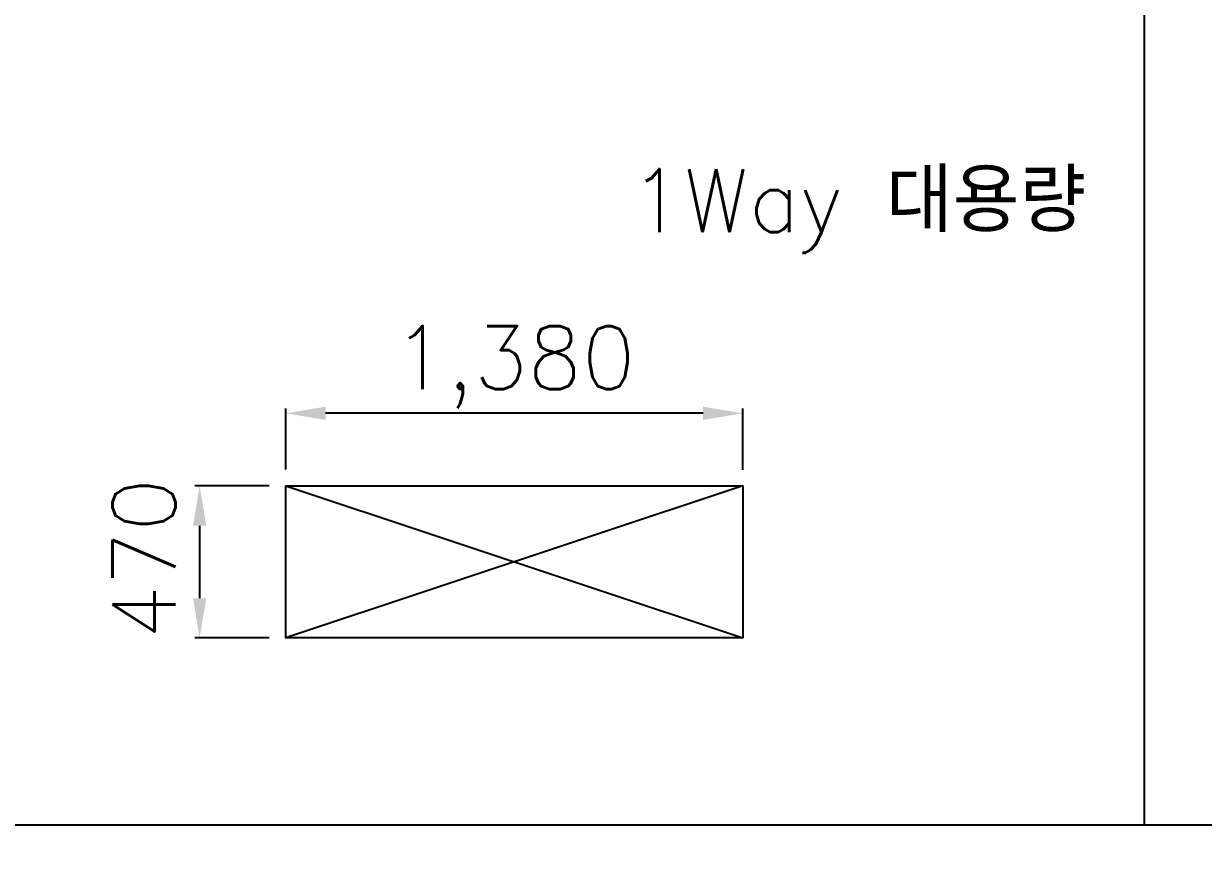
# Model space of a CAD drawing. Header units: millimetres. Extents: x -56261 to 196039, y 9480 to 100001.
# Drawn here: x 32676 to 35110, y 93741 to 95451 of the extents above; entities that cross this region are included whole.
import ezdxf
from ezdxf.enums import TextEntityAlignment as Align

# ---------------------------------------------------------------- set-up
doc = ezdxf.new("R2010")
doc.units = ezdxf.units.MM
doc.set_wipeout_variables(frame=1)
doc.layers.add('SS-TEXT', color=7, linetype='Continuous')
doc.styles.add('DVM_DEFAULT', font='romans.shx', dxfattribs={"bigfont": 'whgtxt.shx'})

# ---------------------------------------------------------------- blocks, each defined once
blk = doc.blocks.new('A$C43DE16F2')
blk.add_wipeout([(0, 14550), (0, 0), (29100, 0), (29100, 14550)]).dxf.layer = 'SS-TEXT'
at = {"layer": 'SS-TEXT', "color": 3, "linetype": 'ByBlock', "ltscale": 0.2}
for p, q in [((9993.3, 4345.1), (9993.3, 4636.1)), ((11981, 4612.5), (10182.6, 4612.5)), ((12170.2, 4342.8), (12170.2, 4636.1)), ((9914.5, 4266.2), (9559.3, 4266.2)), ((9583, 4076.9), (9583, 3731.5)), ((9914.5, 3542.2), (9559.3, 3542.2))]:
    blk.add_line(p, q, dxfattribs=at)
at = {"layer": 'SS-TEXT'}
blk.add_line((0, 2652), (20081.8, 2652), dxfattribs=at)
blk.add_lwpolyline([(14081.8, 14550), (14081.8, 2652)], dxfattribs=at)
at = {"layer": 'SS-TEXT', "linetype": 'ByBlock', "ltscale": 0.2}
blk.add_lwpolyline([(9993.3, 4266.2), (12170.2, 4266.2), (12170.2, 3542.2), (9993.3, 3542.2)], close=True, dxfattribs=at)
for points in [[(9993.3, 4266.2), (12170.2, 3542.2)], [(12170.2, 4266.2), (9993.3, 3542.2)]]:
    blk.add_lwpolyline(points, dxfattribs=at)
at = {"layer": 'SS-TEXT', "color": 3, "linetype": 'ByBlock', "ltscale": 0.2}
for points in [[(10182.6, 4644), (10182.6, 4580.9), (9993.3, 4612.5)], [(11981, 4644), (11981, 4580.9), (12170.2, 4612.5)], [(9551.5, 4076.9), (9614.6, 4076.9), (9583, 4266.2)], [(9551.5, 3731.5), (9614.6, 3731.5), (9583, 3542.2)]]:
    blk.add_solid(points, dxfattribs=at)
at = {"layer": 'SS-TEXT', "color": 2, "style": 'DVM_DEFAULT'}
blk.add_text('1Way 대용량', height=300, dxfattribs=at).set_placement((12718.8, 5626.5), align=Align.MIDDLE_CENTER)
at = {"layer": 'SS-TEXT', "style": 'DVM_DEFAULT'}
blk.add_text('1,380', height=300, dxfattribs=at).set_placement((11081.8, 4878.1), align=Align.MIDDLE_CENTER)
blk.add_text('470', height=300, rotation=90, dxfattribs=at).set_placement((9317.4, 3919.2), align=Align.MIDDLE_CENTER)

msp = doc.modelspace()

# ---------------------------------------------------------------- block references
at = {"layer": 'SS-TEXT', "xscale": 0.4331186193392458, "yscale": 0.4331186193392458, "zscale": 0.4331186193392458}
msp.add_blockref('A$C43DE16F2', (28888.9, 92649.2), dxfattribs=at)

doc.saveas('drawing.dxf')
